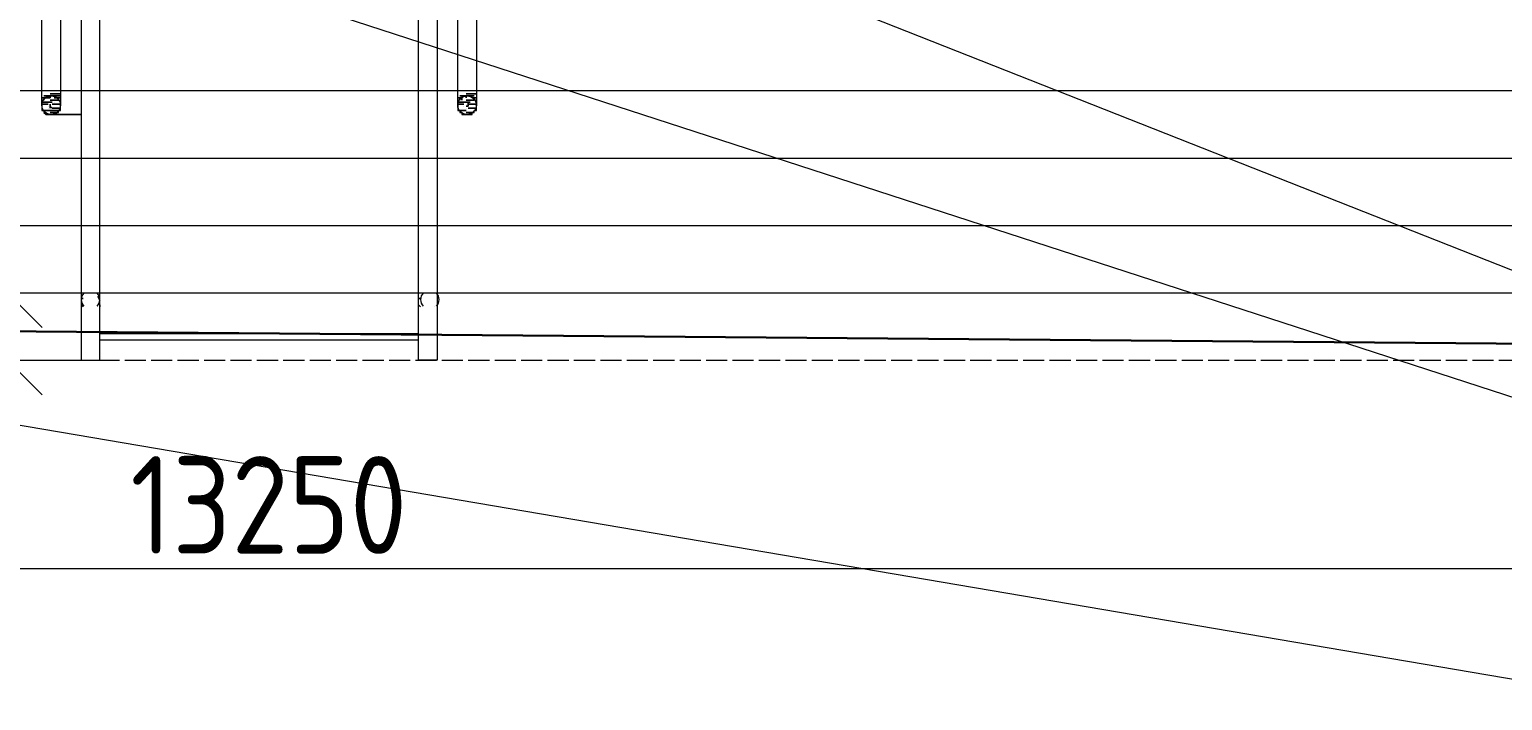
# Model space of a CAD drawing. Header units: millimetres. Extents: x 504091 to 2165846, y 135022 to 442887.
# Drawn here: x 1034893 to 1037907, y 307338 to 308712 of the extents above; entities that cross this region are included whole.
import ezdxf

# ---------------------------------------------------------------- set-up
doc = ezdxf.new("R2010")
doc.units = ezdxf.units.MM
doc.linetypes.add('PDF_IMPORT', pattern=[1, 0.8, -0.2])
doc.layers.get('Defpoints').update_dxf_attribs({"color": 255})
for name, color, linetype in [('PDF _Аннотация', 7, 'Continuous'), ('PDF _Лестницы', 7, 'Continuous'), ('PDF _Линии', 7, 'Continuous')]:
    doc.layers.add(name, color=color, linetype=linetype)
doc.layers.add('PDF _Ограждение', color=7, linetype='Continuous', true_color=0x7f7f7f)
doc.layers.add('размеры', color=7, linetype='Continuous', lineweight=9)
doc.styles.add('GOST Common_1', font='GOST_Common.ttf', dxfattribs={"width": 0.9, "height": 250})
doc.styles.add('GOST Common_6', font='GOST_Common.ttf', dxfattribs={"width": 0.9, "height": 200})
doc.dimstyles.new('ADSK_Основной_2_5_мм_Округление_до_10_мм', dxfattribs={"dimscale": 304.8, "dimtxt": 251.428749, "dimasz": 0.463911, "dimexe": 0.492126, "dimexo": 0.492126, "dimgap": 0.098425, "dimtad": 1, "dimdec": 0, "dimrnd": 10, "dimdsep": 46, "dimtxsty": 'GOST Common_1', "dimblk1": 'OBLIQUE', "dimblk2": 'OBLIQUE', "dimsah": 1, "dimcen": 0.09, "dimdle": 0.492126, "dimazin": 2, "dimtfac": 1, "dimtdec": 4, "dimtix": 1, "dimtmove": 0, "dimatfit": 3, "dimfxl": 0, "dimtvp": 1, "dimtolj": 1, "dimtzin": 0, "dimlwd": 20, "dimlwe": 20, "dimarcsym": 0})

# ---------------------------------------------------------------- blocks, each defined once
blk = doc.blocks.new('_Oblique')
at = {"color": 0, "linetype": 'ByBlock', "lineweight": -2}
blk.add_line((-0.5, -0.5), (0.5, 0.5), dxfattribs=at)
blk = doc.blocks.new('*D959')
at = {"layer": 'Defpoints', "color": 0, "lineweight": 20, "transparency": 16777216}
for p in [(1042002.3, 308089.2), (1028763.5, 308034.7), (1042002.3, 307608.4)]:
    blk.add_point(p, dxfattribs=at)
at = {"layer": 'размеры', "color": 0, "transparency": 16777216}
for p, q in [((1042002.3, 307939.2), (1042002.3, 307458.4)), ((1028763.5, 307884.7), (1028763.5, 307458.4)), ((1028613.5, 307608.4), (1042152.3, 307608.4))]:
    blk.add_line(p, q, dxfattribs=at)
at = {"layer": 'размеры', "color": 0, "transparency": 16777216, "xscale": 141.4, "yscale": 141.4, "zscale": 141.4, "rotation": 180}
blk.add_blockref('_Oblique', (1028763.5, 307608.4), dxfattribs=at)
at = {"layer": 'размеры', "color": 0, "transparency": 16777216, "xscale": 141.4, "yscale": 141.4, "zscale": 141.4}
blk.add_blockref('_Oblique', (1042002.3, 307608.4), dxfattribs=at)
at = {"layer": 'размеры', "color": 0, "lineweight": 20, "transparency": 16777216, "insert": (1035382.9, 307738.4), "char_height": 200, "attachment_point": 5, "style": 'GOST Common_6'}
blk.add_mtext('\\A1;13250', dxfattribs=at)
blk = doc.blocks.new('*D956')
at = {"layer": 'Defpoints', "color": 0, "lineweight": 20, "transparency": 16777216}
for p in [(1034848.3, 308172.7), (1034593.8, 308034.7), (1034848.3, 308034.7)]:
    blk.add_point(p, dxfattribs=at)
at = {"layer": 'размеры', "color": 0, "transparency": 16777216}
for p, q in [((1034848.3, 308172.7), (1034848.3, 308314.1)), ((1034848.3, 308172.7), (1034848.3, 308034.7)), ((1034998.3, 308172.7), (1034998.3, 308172.7)), ((1034743.8, 308034.7), (1034998.3, 308034.7)), ((1034848.3, 308034.7), (1034848.3, 307893.3))]:
    blk.add_line(p, q, dxfattribs=at)
at = {"layer": 'размеры', "color": 0, "transparency": 16777216, "xscale": 141.4, "yscale": 141.4, "zscale": 141.4}
for p, rotation in [((1034848.3, 308172.7), 270), ((1034848.3, 308034.7), 90)]:
    blk.add_blockref('_Oblique', p, dxfattribs=dict(at, rotation=rotation))
at = {"layer": 'размеры', "color": 0, "lineweight": 20, "transparency": 16777216, "insert": (1034718.3, 308103.7), "char_height": 200, "attachment_point": 5, "rotation": 90, "style": 'GOST Common_6'}
blk.add_mtext('\\A1;138', dxfattribs=at)

msp = doc.modelspace()

# ---------------------------------------------------------------- hatches: boundary and pattern name
at = {"layer": 'PDF _Ограждение', "transparency": 33554559}
h = msp.add_hatch(color=256, dxfattribs=at)
h.paths.add_polyline_path([(1035773.6199, 308546.3093), (1035769.3873, 308550.5419), (1035773.6199, 308546.3093)], flags=0)
h.paths.add_polyline_path([(1035773.6199, 308546.3093), (1035769.3873, 308546.3093), (1035773.6199, 308546.3093)], flags=0)
h.paths.add_polyline_path([(1035773.6199, 308546.3093), (1035773.6199, 308546.3093), (1035773.6199, 308546.3093)], flags=0)
h.paths.add_polyline_path([(1035773.6199, 308546.3093), (1035773.6199, 308546.3093), (1035773.6199, 308546.3093)], flags=0)

# ---------------------------------------------------------------- linework, layer by layer
at = {"layer": 'PDF _Аннотация', "lineweight": 9}
for points in [[(1035782.0852, 309066.9198), (1041652.7097, 306747.4517), (1042439.9745, 306747.4517), (1041652.7097, 306747.4517), (1041663.4176, 308534.0829)], [(1029109.6709, 308884.2064), (1041652.7097, 306747.4517), (1042439.9745, 306747.4517), (1041652.7097, 306747.4517), (1035079.4725, 308884.9177)]]:
    msp.add_lwpolyline(points, dxfattribs=at)
at = {"layer": 'PDF _Лестницы', "linetype": 'PDF_IMPORT', "lineweight": 9, "ltscale": 54.057807}
msp.add_line((1028763.4523, 308034.7168), (1042036.1511, 308034.7168), dxfattribs=at)
at = {"layer": 'PDF _Лестницы', "color": 250, "lineweight": 0, "true_color": 0x3a3a3a}
for points in [[(1034918.6335, 308563.2397), (1034918.6335, 308563.2397), (1034918.6335, 308563.2397)], [(1035769.3873, 308563.2397), (1035769.3873, 308563.2397), (1035769.3873, 308563.2397)]]:
    msp.add_lwpolyline(points, close=True, dxfattribs=at)
for points in [[(1034918.6335, 308563.2397), (1034918.6335, 308563.2397), (1034918.6335, 308563.2397)], [(1034918.6335, 308563.2397), (1034918.6335, 308563.2397), (1034918.6335, 308563.2397)], [(1034999.053, 308537.844), (1034944.0292, 308537.844), (1034999.053, 308537.844)], [(1034999.053, 308537.844), (1034948.2618, 308537.844), (1034999.053, 308537.844)], [(1034956.727, 308563.2397), (1034956.727, 308563.2397), (1034956.727, 308563.2397)], [(1034956.727, 308563.2397), (1034956.727, 308563.2397), (1034956.727, 308563.2397)], [(1035769.3873, 308563.2397), (1035769.3873, 308563.2397), (1035769.3873, 308563.2397)], [(1035769.3873, 308563.2397), (1035769.3873, 308563.2397), (1035769.3873, 308563.2397)], [(1035769.3873, 308563.2397), (1035769.3873, 308563.2397), (1035769.3873, 308563.2397)], [(1035769.3873, 308563.2397), (1035769.3873, 308563.2397), (1035769.3873, 308563.2397)], [(1035807.4808, 308563.2397), (1035807.4808, 308563.2397), (1035807.4808, 308563.2397)], [(1035807.4808, 308563.2397), (1035807.4808, 308563.2397), (1035807.4808, 308563.2397)], [(1035807.4808, 308563.2397), (1035807.4808, 308563.2397), (1035807.4808, 308563.2397)], [(1035807.4808, 308563.2397), (1035807.4808, 308563.2397), (1035807.4808, 308563.2397)]]:
    msp.add_lwpolyline(points, dxfattribs=at)
at = {"layer": 'PDF _Лестницы', "lineweight": 9}
msp.add_lwpolyline([(1035037.1465, 308089.1878), (1035688.9678, 308089.1878)], dxfattribs=at)
at = {"layer": 'PDF _Линии', "lineweight": 9}
for p, q in [((1029041.5476, 308448.7168), (1041719.9642, 308448.7168)), ((1029041.5476, 308310.7168), (1041719.9642, 308310.7168)), ((1029041.5476, 308172.7168), (1041719.9642, 308172.7168))]:
    msp.add_line(p, q, dxfattribs=at)
at = {"layer": 'PDF _Линии', "lineweight": 30}
msp.add_line((1042002.2902, 308034.7168), (1029040.6486, 308142.4136), dxfattribs=at)
at = {"layer": 'PDF _Линии', "lineweight": 9}
for points in [[(1029041.5476, 308586.7168), (1041719.9642, 308586.7168)], [(1035037.1465, 308076.49), (1035688.9678, 308076.49)]]:
    msp.add_lwpolyline(points, dxfattribs=at)
at = {"layer": 'PDF _Ограждение', "color": 7, "lineweight": 9}
for points in [[(1035037.1465, 308034.7168), (1035037.1465, 309236.224), (1034999.053, 309236.224), (1034999.053, 308034.7168)], [(1035688.9678, 308034.7168), (1035688.9678, 309236.224), (1035727.0613, 309236.224), (1035727.0613, 308034.7168)], [(1034935.5639, 308537.844), (1034939.7965, 308537.844), (1034944.0292, 308537.844), (1034948.2618, 308537.844), (1034948.2618, 308542.0766), (1034952.4944, 308542.0766), (1034952.4944, 308546.3093), (1034956.727, 308546.3093), (1034956.727, 308550.5419), (1034956.727, 308554.7745), (1034956.727, 308559.0071), (1034956.727, 308563.2397), (1034952.4944, 308567.4723), (1034952.4944, 308571.7049), (1034948.2618, 308571.7049), (1034944.0292, 308575.9375), (1034939.7965, 308575.9375), (1034935.5639, 308575.9375), (1034931.3313, 308575.9375), (1034927.0987, 308575.9375), (1034927.0987, 308571.7049), (1034922.8661, 308571.7049), (1034922.8661, 308567.4723), (1034918.6335, 308567.4723), (1034918.6335, 308563.2397), (1034918.6335, 308559.0071), (1034918.6335, 308554.7745), (1034918.6335, 308550.5419), (1034918.6335, 308546.3093), (1034922.8661, 308546.3093), (1034922.8661, 308542.0766), (1034927.0987, 308537.844), (1034931.3313, 308537.844)], [(1034935.5639, 308537.844), (1034939.7965, 308537.844), (1034944.0292, 308537.844), (1034948.2618, 308537.844), (1034948.2618, 308542.0766), (1034952.4944, 308542.0766), (1034952.4944, 308546.3093), (1034956.727, 308546.3093), (1034956.727, 308550.5419), (1034956.727, 308554.7745), (1034956.727, 308559.0071), (1034956.727, 308563.2397), (1034952.4944, 308567.4723), (1034952.4944, 308571.7049), (1034948.2618, 308571.7049), (1034944.0292, 308575.9375), (1034939.7965, 308575.9375), (1034935.5639, 308575.9375), (1034931.3313, 308575.9375), (1034927.0987, 308575.9375), (1034927.0987, 308571.7049), (1034922.8661, 308571.7049), (1034922.8661, 308567.4723), (1034918.6335, 308567.4723), (1034918.6335, 308563.2397), (1034918.6335, 308559.0071), (1034918.6335, 308554.7745), (1034918.6335, 308550.5419), (1034918.6335, 308546.3093), (1034922.8661, 308546.3093), (1034922.8661, 308542.0766), (1034927.0987, 308537.844), (1034931.3313, 308537.844)], [(1035786.3178, 308537.844), (1035790.5504, 308537.844), (1035794.783, 308537.844), (1035799.0156, 308537.844), (1035799.0156, 308542.0766), (1035803.2482, 308542.0766), (1035803.2482, 308546.3093), (1035807.4808, 308546.3093), (1035807.4808, 308550.5419), (1035807.4808, 308554.7745), (1035807.4808, 308559.0071), (1035807.4808, 308563.2397), (1035807.4808, 308567.4723), (1035803.2482, 308567.4723), (1035803.2482, 308571.7049), (1035799.0156, 308571.7049), (1035799.0156, 308575.9375), (1035794.783, 308575.9375), (1035790.5504, 308575.9375), (1035786.3178, 308575.9375), (1035782.0852, 308575.9375), (1035777.8525, 308575.9375), (1035777.8525, 308571.7049), (1035773.6199, 308571.7049), (1035773.6199, 308567.4723), (1035769.3873, 308567.4723), (1035769.3873, 308563.2397), (1035769.3873, 308559.0071), (1035769.3873, 308554.7745), (1035769.3873, 308550.5419), (1035769.3873, 308546.3093), (1035773.6199, 308546.3093), (1035773.6199, 308542.0766), (1035777.8525, 308542.0766), (1035777.8525, 308537.844), (1035782.0852, 308537.844)], [(1035786.3178, 308537.844), (1035790.5504, 308537.844), (1035794.783, 308537.844), (1035799.0156, 308537.844), (1035799.0156, 308542.0766), (1035803.2482, 308542.0766), (1035803.2482, 308546.3093), (1035807.4808, 308546.3093), (1035807.4808, 308550.5419), (1035807.4808, 308554.7745), (1035807.4808, 308559.0071), (1035807.4808, 308563.2397), (1035807.4808, 308567.4723), (1035803.2482, 308567.4723), (1035803.2482, 308571.7049), (1035799.0156, 308571.7049), (1035799.0156, 308575.9375), (1035794.783, 308575.9375), (1035790.5504, 308575.9375), (1035786.3178, 308575.9375), (1035782.0852, 308575.9375), (1035777.8525, 308575.9375), (1035777.8525, 308571.7049), (1035773.6199, 308571.7049), (1035773.6199, 308567.4723), (1035769.3873, 308567.4723), (1035769.3873, 308563.2397), (1035769.3873, 308559.0071), (1035769.3873, 308554.7745), (1035769.3873, 308550.5419), (1035769.3873, 308546.3093), (1035773.6199, 308546.3093), (1035773.6199, 308542.0766), (1035777.8525, 308542.0766), (1035777.8525, 308537.844), (1035782.0852, 308537.844)]]:
    msp.add_lwpolyline(points, close=True, dxfattribs=at)
for points in [[(1034918.7038, 308558.5069, 0.039201002), (1034918.6831, 308555.5019, -0.039201002), (1034918.6335, 308559.0071), (1034918.6335, 308563.2397), (1034918.6335, 308965.3373)], [(1034956.727, 308965.3373), (1034956.727, 308563.2397), (1034956.727, 308559.0071, -0.03920101), (1034956.6567, 308555.2746, 0.03920101), (1034956.6774, 308558.2796)], [(1035769.4576, 308558.5069, 0.03920101), (1035769.4369, 308555.5019, -0.03920101), (1035769.3873, 308559.0071), (1035769.3873, 308563.2397), (1035769.3873, 308965.3373)], [(1035807.4808, 308965.3373), (1035807.4808, 308563.2397), (1035807.4808, 308559.0071, -0.039201007), (1035807.4105, 308555.2746, 0.039201007), (1035807.4312, 308558.2796)], [(1035031.5664, 308145.5592, 0.199090443), (1035037.1465, 308159.0258, 0.199090443), (1035031.5664, 308172.4924)], [(1035698.7805, 308172.4924, 0.199090443), (1035693.2004, 308159.0258, 0.199090443), (1035698.7805, 308145.5592)]]:
    msp.add_lwpolyline(points, format="xyb", dxfattribs=at)
at = {"layer": 'PDF _Ограждение', "lineweight": 0}
for points in [[(1034927.0987, 308571.7049), (1034918.6335, 308571.7049), (1034927.0987, 308571.7049)], [(1034918.6335, 308567.4723), (1034918.6335, 308567.4723), (1034918.6335, 308567.4723)], [(1034918.6335, 308567.4723), (1034918.6335, 308567.4723), (1034918.6335, 308567.4723)], [(1034952.4944, 308575.9375), (1034922.8661, 308575.9375), (1034952.4944, 308575.9375)], [(1034922.8661, 308571.7049), (1034922.8661, 308571.7049), (1034922.8661, 308571.7049)], [(1034922.8661, 308571.7049), (1034922.8661, 308571.7049), (1034922.8661, 308571.7049)], [(1034922.8661, 308571.7049), (1034922.8661, 308571.7049), (1034922.8661, 308571.7049)], [(1034922.8661, 308571.7049), (1034922.8661, 308571.7049), (1034922.8661, 308571.7049)], [(1034922.8661, 308571.7049), (1034922.8661, 308571.7049), (1034922.8661, 308571.7049)], [(1034922.8661, 308571.7049), (1034922.8661, 308571.7049), (1034922.8661, 308571.7049)], [(1034922.8661, 308571.7049), (1034922.8661, 308571.7049), (1034922.8661, 308571.7049)], [(1034922.8661, 308571.7049), (1034922.8661, 308571.7049), (1034922.8661, 308571.7049)], [(1034922.8661, 308567.4723), (1034922.8661, 308567.4723), (1034922.8661, 308567.4723)], [(1034922.8661, 308567.4723), (1034922.8661, 308567.4723), (1034922.8661, 308567.4723)], [(1034922.8661, 308567.4723), (1034922.8661, 308567.4723), (1034922.8661, 308567.4723)], [(1034922.8661, 308567.4723), (1034922.8661, 308567.4723), (1034922.8661, 308567.4723)], [(1034922.8661, 308567.4723), (1034922.8661, 308567.4723), (1034922.8661, 308567.4723)], [(1034935.5639, 308571.7049), (1034927.0987, 308571.7049), (1034935.5639, 308571.7049)], [(1034927.0987, 308571.7049), (1034927.0987, 308571.7049), (1034927.0987, 308571.7049)], [(1034927.0987, 308571.7049), (1034927.0987, 308571.7049), (1034927.0987, 308571.7049)], [(1034956.727, 308580.1701), (1034935.5639, 308580.1701), (1034956.727, 308580.1701)], [(1034935.5639, 308575.9375), (1034935.5639, 308575.9375), (1034935.5639, 308575.9375)], [(1034935.5639, 308575.9375), (1034935.5639, 308575.9375), (1034935.5639, 308575.9375)], [(1034935.5639, 308575.9375), (1034935.5639, 308575.9375), (1034935.5639, 308575.9375)], [(1034935.5639, 308571.7049), (1034935.5639, 308575.9375), (1034935.5639, 308571.7049)], [(1034944.0292, 308575.9375), (1034935.5639, 308575.9375), (1034944.0292, 308575.9375)], [(1034952.4944, 308575.9375), (1034935.5639, 308575.9375), (1034952.4944, 308575.9375)], [(1034935.5639, 308571.7049), (1034935.5639, 308571.7049), (1034935.5639, 308571.7049)], [(1034935.5639, 308571.7049), (1034935.5639, 308571.7049), (1034935.5639, 308571.7049)], [(1034935.5639, 308571.7049), (1034935.5639, 308571.7049), (1034935.5639, 308571.7049)], [(1034935.5639, 308571.7049), (1034935.5639, 308571.7049), (1034935.5639, 308571.7049)], [(1034935.5639, 308571.7049), (1034935.5639, 308571.7049), (1034935.5639, 308571.7049)], [(1034935.5639, 308571.7049), (1034935.5639, 308571.7049), (1034935.5639, 308571.7049)], [(1034935.5639, 308571.7049), (1034935.5639, 308571.7049), (1034935.5639, 308571.7049)], [(1034935.5639, 308571.7049), (1034935.5639, 308571.7049), (1034935.5639, 308571.7049)], [(1034935.5639, 308571.7049), (1034935.5639, 308571.7049), (1034935.5639, 308571.7049)], [(1034952.4944, 308567.4723), (1034935.5639, 308567.4723), (1034952.4944, 308567.4723)], [(1034952.4944, 308575.9375), (1034939.7965, 308575.9375), (1034952.4944, 308575.9375)], [(1034948.2618, 308571.7049), (1034944.0292, 308571.7049), (1034948.2618, 308571.7049)], [(1034956.727, 308575.9375), (1034948.2618, 308575.9375), (1034956.727, 308575.9375)], [(1034948.2618, 308571.7049), (1034948.2618, 308571.7049), (1034948.2618, 308571.7049)], [(1034948.2618, 308571.7049), (1034948.2618, 308571.7049), (1034948.2618, 308571.7049)], [(1034956.727, 308571.7049), (1034948.2618, 308571.7049), (1034956.727, 308571.7049)], [(1034956.727, 308571.7049), (1034952.4944, 308571.7049), (1034956.727, 308571.7049)], [(1034952.4944, 308571.7049), (1034952.4944, 308571.7049), (1034952.4944, 308571.7049)], [(1034952.4944, 308571.7049), (1034952.4944, 308571.7049), (1034952.4944, 308571.7049)], [(1034952.4944, 308567.4723), (1034952.4944, 308567.4723), (1034952.4944, 308567.4723)], [(1034952.4944, 308567.4723), (1034952.4944, 308567.4723), (1034952.4944, 308567.4723)], [(1034952.4944, 308567.4723), (1034952.4944, 308567.4723), (1034952.4944, 308567.4723)], [(1034952.4944, 308567.4723), (1034952.4944, 308567.4723), (1034952.4944, 308567.4723)], [(1034956.727, 308563.2397), (1034952.4944, 308567.4723), (1034956.727, 308563.2397)], [(1034952.4944, 308567.4723), (1034952.4944, 308567.4723), (1034952.4944, 308567.4723)], [(1034952.4944, 308567.4723), (1034952.4944, 308567.4723), (1034952.4944, 308567.4723)], [(1034952.4944, 308567.4723), (1034952.4944, 308567.4723), (1034952.4944, 308567.4723)], [(1035777.8525, 308571.7049), (1035769.3873, 308571.7049), (1035777.8525, 308571.7049)], [(1035769.3873, 308567.4723), (1035769.3873, 308567.4723), (1035769.3873, 308567.4723)], [(1035769.3873, 308567.4723), (1035769.3873, 308567.4723), (1035769.3873, 308567.4723)], [(1035769.3873, 308567.4723), (1035769.3873, 308567.4723), (1035769.3873, 308567.4723)], [(1035769.3873, 308567.4723), (1035769.3873, 308567.4723), (1035769.3873, 308567.4723)], [(1035803.2482, 308575.9375), (1035773.6199, 308575.9375), (1035803.2482, 308575.9375)], [(1035803.2482, 308575.9375), (1035773.6199, 308575.9375), (1035803.2482, 308575.9375)], [(1035773.6199, 308567.4723), (1035773.6199, 308567.4723), (1035773.6199, 308567.4723)], [(1035773.6199, 308567.4723), (1035773.6199, 308567.4723), (1035773.6199, 308567.4723)], [(1035773.6199, 308567.4723), (1035773.6199, 308567.4723), (1035773.6199, 308567.4723)], [(1035773.6199, 308567.4723), (1035773.6199, 308567.4723), (1035773.6199, 308567.4723)], [(1035777.8525, 308571.7049), (1035777.8525, 308571.7049), (1035777.8525, 308571.7049)], [(1035777.8525, 308571.7049), (1035777.8525, 308571.7049), (1035777.8525, 308571.7049)], [(1035777.8525, 308571.7049), (1035777.8525, 308571.7049), (1035777.8525, 308571.7049)], [(1035777.8525, 308571.7049), (1035777.8525, 308571.7049), (1035777.8525, 308571.7049)], [(1035777.8525, 308571.7049), (1035777.8525, 308571.7049), (1035777.8525, 308571.7049)], [(1035777.8525, 308571.7049), (1035777.8525, 308571.7049), (1035777.8525, 308571.7049)], [(1035777.8525, 308571.7049), (1035777.8525, 308571.7049), (1035777.8525, 308571.7049)], [(1035777.8525, 308571.7049), (1035777.8525, 308571.7049), (1035777.8525, 308571.7049)], [(1035777.8525, 308571.7049), (1035777.8525, 308571.7049), (1035777.8525, 308571.7049)], [(1035777.8525, 308571.7049), (1035777.8525, 308571.7049), (1035777.8525, 308571.7049)], [(1035777.8525, 308567.4723), (1035777.8525, 308571.7049), (1035777.8525, 308567.4723)], [(1035807.4808, 308580.1701), (1035786.3178, 308580.1701), (1035807.4808, 308580.1701)], [(1035786.3178, 308575.9375), (1035786.3178, 308575.9375), (1035786.3178, 308575.9375)], [(1035786.3178, 308575.9375), (1035786.3178, 308575.9375), (1035786.3178, 308575.9375)], [(1035786.3178, 308575.9375), (1035786.3178, 308575.9375), (1035786.3178, 308575.9375)], [(1035786.3178, 308571.7049), (1035786.3178, 308575.9375), (1035786.3178, 308571.7049)], [(1035794.783, 308575.9375), (1035786.3178, 308575.9375), (1035794.783, 308575.9375)], [(1035803.2482, 308575.9375), (1035786.3178, 308575.9375), (1035803.2482, 308575.9375)], [(1035786.3178, 308571.7049), (1035786.3178, 308571.7049), (1035786.3178, 308571.7049)], [(1035786.3178, 308571.7049), (1035786.3178, 308571.7049), (1035786.3178, 308571.7049)], [(1035786.3178, 308571.7049), (1035786.3178, 308571.7049), (1035786.3178, 308571.7049)], [(1035786.3178, 308571.7049), (1035786.3178, 308571.7049), (1035786.3178, 308571.7049)], [(1035786.3178, 308571.7049), (1035786.3178, 308571.7049), (1035786.3178, 308571.7049)], [(1035786.3178, 308571.7049), (1035786.3178, 308571.7049), (1035786.3178, 308571.7049)], [(1035786.3178, 308571.7049), (1035786.3178, 308571.7049), (1035786.3178, 308571.7049)], [(1035803.2482, 308567.4723), (1035786.3178, 308567.4723), (1035803.2482, 308567.4723)], [(1035807.4808, 308580.1701), (1035790.5504, 308580.1701), (1035807.4808, 308580.1701)], [(1035794.783, 308575.9375), (1035790.5504, 308575.9375), (1035794.783, 308575.9375)], [(1035803.2482, 308575.9375), (1035790.5504, 308575.9375), (1035803.2482, 308575.9375)], [(1035807.4808, 308580.1701), (1035794.783, 308580.1701), (1035807.4808, 308580.1701)], [(1035799.0156, 308571.7049), (1035799.0156, 308571.7049), (1035799.0156, 308571.7049)], [(1035799.0156, 308571.7049), (1035799.0156, 308571.7049), (1035799.0156, 308571.7049)], [(1035807.4808, 308571.7049), (1035803.2482, 308571.7049), (1035807.4808, 308571.7049)], [(1035807.4808, 308571.7049), (1035803.2482, 308571.7049), (1035807.4808, 308571.7049)], [(1035803.2482, 308571.7049), (1035803.2482, 308571.7049), (1035803.2482, 308571.7049)], [(1035803.2482, 308571.7049), (1035803.2482, 308571.7049), (1035803.2482, 308571.7049)], [(1035803.2482, 308571.7049), (1035803.2482, 308571.7049), (1035803.2482, 308571.7049)], [(1035803.2482, 308571.7049), (1035803.2482, 308571.7049), (1035803.2482, 308571.7049)], [(1035803.2482, 308571.7049), (1035803.2482, 308571.7049), (1035803.2482, 308571.7049)], [(1035803.2482, 308571.7049), (1035803.2482, 308571.7049), (1035803.2482, 308571.7049)], [(1035803.2482, 308567.4723), (1035803.2482, 308567.4723), (1035803.2482, 308567.4723)], [(1035803.2482, 308567.4723), (1035803.2482, 308567.4723), (1035803.2482, 308567.4723)], [(1035803.2482, 308567.4723), (1035803.2482, 308567.4723), (1035803.2482, 308567.4723)], [(1035803.2482, 308567.4723), (1035803.2482, 308567.4723), (1035803.2482, 308567.4723)], [(1035803.2482, 308567.4723), (1035803.2482, 308567.4723), (1035803.2482, 308567.4723)], [(1035803.2482, 308567.4723), (1035803.2482, 308567.4723), (1035803.2482, 308567.4723)], [(1035803.2482, 308567.4723), (1035803.2482, 308567.4723), (1035803.2482, 308567.4723)], [(1035807.4808, 308567.4723), (1035807.4808, 308567.4723), (1035807.4808, 308567.4723)], [(1034935.5639, 308563.2397), (1034918.6335, 308563.2397), (1034935.5639, 308563.2397)], [(1034935.5639, 308563.2397), (1034918.6335, 308563.2397), (1034935.5639, 308563.2397)], [(1034918.6335, 308563.2397), (1034918.6335, 308563.2397), (1034918.6335, 308563.2397)], [(1034918.6335, 308563.2397), (1034918.6335, 308563.2397), (1034918.6335, 308563.2397)], [(1034931.3313, 308559.0071), (1034918.6335, 308559.0071), (1034931.3313, 308559.0071)], [(1034931.3313, 308559.0071), (1034918.6335, 308559.0071), (1034931.3313, 308559.0071)], [(1034935.5639, 308546.3093), (1034918.6335, 308546.3093), (1034935.5639, 308546.3093)], [(1034918.6335, 308546.3093), (1034918.6335, 308546.3093), (1034918.6335, 308546.3093)], [(1034918.6335, 308546.3093), (1034918.6335, 308546.3093), (1034918.6335, 308546.3093)], [(1034922.8661, 308542.0766), (1034922.8661, 308542.0766), (1034922.8661, 308542.0766)], [(1034922.8661, 308542.0766), (1034922.8661, 308542.0766), (1034922.8661, 308542.0766)], [(1034927.0987, 308537.844), (1034927.0987, 308537.844), (1034927.0987, 308537.844)], [(1034927.0987, 308537.844), (1034927.0987, 308537.844), (1034927.0987, 308537.844)], [(1034935.5639, 308537.844), (1034927.0987, 308537.844), (1034935.5639, 308537.844)], [(1034931.3313, 308559.0071), (1034931.3313, 308559.0071), (1034931.3313, 308559.0071)], [(1034931.3313, 308559.0071), (1034931.3313, 308559.0071), (1034931.3313, 308559.0071)], [(1034931.3313, 308559.0071), (1034931.3313, 308559.0071), (1034931.3313, 308559.0071)], [(1034931.3313, 308559.0071), (1034931.3313, 308559.0071), (1034931.3313, 308559.0071)], [(1034931.3313, 308554.7745), (1034931.3313, 308554.7745), (1034931.3313, 308554.7745)], [(1034931.3313, 308554.7745), (1034931.3313, 308554.7745), (1034931.3313, 308554.7745)], [(1034931.3313, 308546.3093), (1034931.3313, 308546.3093), (1034931.3313, 308546.3093)], [(1034931.3313, 308546.3093), (1034931.3313, 308546.3093), (1034931.3313, 308546.3093)], [(1034931.3313, 308546.3093), (1034931.3313, 308546.3093), (1034931.3313, 308546.3093)], [(1034939.7965, 308563.2397), (1034935.5639, 308563.2397), (1034939.7965, 308563.2397)], [(1034935.5639, 308563.2397), (1034935.5639, 308563.2397), (1034935.5639, 308563.2397)], [(1034935.5639, 308563.2397), (1034935.5639, 308563.2397), (1034935.5639, 308563.2397)], [(1034935.5639, 308563.2397), (1034935.5639, 308563.2397), (1034935.5639, 308563.2397)], [(1034935.5639, 308559.0071), (1034935.5639, 308559.0071), (1034935.5639, 308559.0071)], [(1034935.5639, 308559.0071), (1034935.5639, 308559.0071), (1034935.5639, 308559.0071)], [(1034935.5639, 308554.7745), (1034935.5639, 308559.0071), (1034935.5639, 308554.7745)], [(1034935.5639, 308554.7745), (1034935.5639, 308554.7745), (1034935.5639, 308554.7745)], [(1034935.5639, 308554.7745), (1034935.5639, 308554.7745), (1034935.5639, 308554.7745)], [(1034935.5639, 308554.7745), (1034935.5639, 308554.7745), (1034935.5639, 308554.7745)], [(1034935.5639, 308554.7745), (1034935.5639, 308554.7745), (1034935.5639, 308554.7745)], [(1034935.5639, 308554.7745), (1034935.5639, 308554.7745), (1034935.5639, 308554.7745)], [(1034935.5639, 308554.7745), (1034935.5639, 308554.7745), (1034935.5639, 308554.7745)], [(1034935.5639, 308554.7745), (1034935.5639, 308554.7745), (1034935.5639, 308554.7745)], [(1034935.5639, 308554.7745), (1034935.5639, 308554.7745), (1034935.5639, 308554.7745)], [(1034935.5639, 308554.7745), (1034935.5639, 308554.7745), (1034935.5639, 308554.7745)], [(1034935.5639, 308554.7745), (1034935.5639, 308554.7745), (1034935.5639, 308554.7745)], [(1034939.7965, 308550.5419), (1034935.5639, 308554.7745), (1034939.7965, 308550.5419)], [(1034935.5639, 308550.5419), (1034935.5639, 308554.7745), (1034935.5639, 308550.5419)], [(1034935.5639, 308550.5419), (1034935.5639, 308550.5419), (1034935.5639, 308550.5419)], [(1034952.4944, 308546.3093), (1034935.5639, 308546.3093), (1034952.4944, 308546.3093)], [(1034948.2618, 308542.0766), (1034935.5639, 308542.0766), (1034948.2618, 308542.0766)], [(1034935.5639, 308542.0766), (1034935.5639, 308542.0766), (1034935.5639, 308542.0766)], [(1034935.5639, 308542.0766), (1034935.5639, 308542.0766), (1034935.5639, 308542.0766)], [(1034956.727, 308559.0071), (1034939.7965, 308559.0071), (1034956.727, 308559.0071)], [(1034956.727, 308559.0071), (1034939.7965, 308559.0071), (1034956.727, 308559.0071)], [(1034939.7965, 308550.5419), (1034939.7965, 308550.5419), (1034939.7965, 308550.5419)], [(1034939.7965, 308550.5419), (1034939.7965, 308550.5419), (1034939.7965, 308550.5419)], [(1034939.7965, 308550.5419), (1034939.7965, 308550.5419), (1034939.7965, 308550.5419)], [(1034956.727, 308550.5419), (1034939.7965, 308550.5419), (1034956.727, 308550.5419)], [(1034939.7965, 308550.5419), (1034939.7965, 308550.5419), (1034939.7965, 308550.5419)], [(1034939.7965, 308550.5419), (1034939.7965, 308550.5419), (1034939.7965, 308550.5419)], [(1034939.7965, 308550.5419), (1034939.7965, 308550.5419), (1034939.7965, 308550.5419)], [(1034939.7965, 308550.5419), (1034939.7965, 308550.5419), (1034939.7965, 308550.5419)], [(1034939.7965, 308550.5419), (1034939.7965, 308550.5419), (1034939.7965, 308550.5419)], [(1034939.7965, 308550.5419), (1034939.7965, 308550.5419), (1034939.7965, 308550.5419)], [(1034939.7965, 308550.5419), (1034939.7965, 308550.5419), (1034939.7965, 308550.5419)], [(1034939.7965, 308550.5419), (1034939.7965, 308550.5419), (1034939.7965, 308550.5419)], [(1034939.7965, 308537.844), (1034939.7965, 308537.844), (1034939.7965, 308537.844)], [(1034939.7965, 308537.844), (1034939.7965, 308537.844), (1034939.7965, 308537.844)], [(1034939.7965, 308537.844), (1034939.7965, 308537.844), (1034939.7965, 308537.844)], [(1034939.7965, 308537.844), (1034939.7965, 308537.844), (1034939.7965, 308537.844)], [(1034956.727, 308559.0071), (1034944.0292, 308559.0071), (1034956.727, 308559.0071)], [(1034956.727, 308550.5419), (1034944.0292, 308550.5419), (1034956.727, 308550.5419)], [(1034944.0292, 308550.5419), (1034944.0292, 308550.5419), (1034944.0292, 308550.5419)], [(1034944.0292, 308550.5419), (1034944.0292, 308550.5419), (1034944.0292, 308550.5419)], [(1034944.0292, 308550.5419), (1034944.0292, 308550.5419), (1034944.0292, 308550.5419)], [(1034948.2618, 308542.0766), (1034948.2618, 308542.0766), (1034948.2618, 308542.0766)], [(1034948.2618, 308542.0766), (1034948.2618, 308542.0766), (1034948.2618, 308542.0766)], [(1034948.2618, 308542.0766), (1034948.2618, 308542.0766), (1034948.2618, 308542.0766)], [(1034948.2618, 308542.0766), (1034948.2618, 308542.0766), (1034948.2618, 308542.0766)], [(1034948.2618, 308542.0766), (1034948.2618, 308542.0766), (1034948.2618, 308542.0766)], [(1034948.2618, 308542.0766), (1034948.2618, 308542.0766), (1034948.2618, 308542.0766)], [(1034948.2618, 308542.0766), (1034948.2618, 308542.0766), (1034948.2618, 308542.0766)], [(1034948.2618, 308542.0766), (1034948.2618, 308542.0766), (1034948.2618, 308542.0766)], [(1034948.2618, 308542.0766), (1034948.2618, 308542.0766), (1034948.2618, 308542.0766)], [(1034948.2618, 308542.0766), (1034948.2618, 308542.0766), (1034948.2618, 308542.0766)], [(1034948.2618, 308542.0766), (1034948.2618, 308542.0766), (1034948.2618, 308542.0766)], [(1034948.2618, 308542.0766), (1034948.2618, 308542.0766), (1034948.2618, 308542.0766)], [(1034948.2618, 308542.0766), (1034948.2618, 308542.0766), (1034948.2618, 308542.0766)], [(1034948.2618, 308542.0766), (1034948.2618, 308542.0766), (1034948.2618, 308542.0766)], [(1034956.727, 308559.0071), (1034956.727, 308559.0071), (1034956.727, 308559.0071)], [(1034956.727, 308559.0071), (1034956.727, 308559.0071), (1034956.727, 308559.0071)], [(1034956.727, 308550.5419), (1034956.727, 308550.5419), (1034956.727, 308550.5419)], [(1034956.727, 308550.5419), (1034956.727, 308550.5419), (1034956.727, 308550.5419)], [(1035786.3178, 308563.2397), (1035769.3873, 308563.2397), (1035786.3178, 308563.2397)], [(1035786.3178, 308563.2397), (1035769.3873, 308563.2397), (1035786.3178, 308563.2397)], [(1035769.3873, 308563.2397), (1035769.3873, 308563.2397), (1035769.3873, 308563.2397)], [(1035769.3873, 308563.2397), (1035769.3873, 308563.2397), (1035769.3873, 308563.2397)], [(1035782.0852, 308559.0071), (1035769.3873, 308559.0071), (1035782.0852, 308559.0071)], [(1035782.0852, 308559.0071), (1035769.3873, 308559.0071), (1035782.0852, 308559.0071)], [(1035786.3178, 308546.3093), (1035769.3873, 308546.3093), (1035786.3178, 308546.3093)], [(1035782.0852, 308559.0071), (1035782.0852, 308559.0071), (1035782.0852, 308559.0071)], [(1035782.0852, 308559.0071), (1035782.0852, 308559.0071), (1035782.0852, 308559.0071)], [(1035782.0852, 308554.7745), (1035782.0852, 308554.7745), (1035782.0852, 308554.7745)], [(1035782.0852, 308554.7745), (1035782.0852, 308554.7745), (1035782.0852, 308554.7745)], [(1035782.0852, 308546.3093), (1035782.0852, 308546.3093), (1035782.0852, 308546.3093)], [(1035782.0852, 308546.3093), (1035782.0852, 308546.3093), (1035782.0852, 308546.3093)], [(1035782.0852, 308546.3093), (1035782.0852, 308546.3093), (1035782.0852, 308546.3093)], [(1035794.783, 308563.2397), (1035786.3178, 308563.2397), (1035794.783, 308563.2397)], [(1035786.3178, 308563.2397), (1035786.3178, 308563.2397), (1035786.3178, 308563.2397)], [(1035786.3178, 308563.2397), (1035786.3178, 308563.2397), (1035786.3178, 308563.2397)], [(1035786.3178, 308563.2397), (1035786.3178, 308563.2397), (1035786.3178, 308563.2397)], [(1035786.3178, 308563.2397), (1035786.3178, 308563.2397), (1035786.3178, 308563.2397)], [(1035786.3178, 308563.2397), (1035786.3178, 308563.2397), (1035786.3178, 308563.2397)], [(1035786.3178, 308563.2397), (1035786.3178, 308563.2397), (1035786.3178, 308563.2397)], [(1035786.3178, 308563.2397), (1035786.3178, 308563.2397), (1035786.3178, 308563.2397)], [(1035786.3178, 308563.2397), (1035786.3178, 308563.2397), (1035786.3178, 308563.2397)], [(1035786.3178, 308563.2397), (1035786.3178, 308563.2397), (1035786.3178, 308563.2397)], [(1035786.3178, 308559.0071), (1035786.3178, 308559.0071), (1035786.3178, 308559.0071)], [(1035786.3178, 308559.0071), (1035786.3178, 308559.0071), (1035786.3178, 308559.0071)], [(1035786.3178, 308559.0071), (1035786.3178, 308559.0071), (1035786.3178, 308559.0071)], [(1035786.3178, 308559.0071), (1035786.3178, 308559.0071), (1035786.3178, 308559.0071)], [(1035786.3178, 308554.7745), (1035786.3178, 308554.7745), (1035786.3178, 308554.7745)], [(1035786.3178, 308554.7745), (1035786.3178, 308554.7745), (1035786.3178, 308554.7745)], [(1035786.3178, 308554.7745), (1035786.3178, 308554.7745), (1035786.3178, 308554.7745)], [(1035786.3178, 308554.7745), (1035786.3178, 308554.7745), (1035786.3178, 308554.7745)], [(1035790.5504, 308554.7745), (1035786.3178, 308554.7745), (1035790.5504, 308554.7745)], [(1035786.3178, 308554.7745), (1035786.3178, 308554.7745), (1035786.3178, 308554.7745)], [(1035786.3178, 308554.7745), (1035786.3178, 308554.7745), (1035786.3178, 308554.7745)], [(1035786.3178, 308550.5419), (1035786.3178, 308550.5419), (1035786.3178, 308550.5419)], [(1035799.0156, 308542.0766), (1035786.3178, 308542.0766), (1035799.0156, 308542.0766)], [(1035786.3178, 308537.844), (1035786.3178, 308537.844), (1035786.3178, 308537.844)], [(1035790.5504, 308554.7745), (1035790.5504, 308563.2397), (1035790.5504, 308554.7745)], [(1035807.4808, 308559.0071), (1035790.5504, 308559.0071), (1035807.4808, 308559.0071)], [(1035807.4808, 308559.0071), (1035790.5504, 308559.0071), (1035807.4808, 308559.0071)], [(1035794.783, 308559.0071), (1035790.5504, 308559.0071), (1035794.783, 308559.0071)], [(1035790.5504, 308559.0071), (1035790.5504, 308559.0071), (1035790.5504, 308559.0071)], [(1035790.5504, 308559.0071), (1035790.5504, 308559.0071), (1035790.5504, 308559.0071)], [(1035790.5504, 308554.7745), (1035790.5504, 308559.0071), (1035790.5504, 308554.7745)], [(1035794.783, 308550.5419), (1035790.5504, 308550.5419), (1035794.783, 308550.5419)], [(1035807.4808, 308550.5419), (1035790.5504, 308550.5419), (1035807.4808, 308550.5419)], [(1035790.5504, 308550.5419), (1035790.5504, 308550.5419), (1035790.5504, 308550.5419)], [(1035790.5504, 308550.5419), (1035790.5504, 308550.5419), (1035790.5504, 308550.5419)], [(1035790.5504, 308550.5419), (1035790.5504, 308550.5419), (1035790.5504, 308550.5419)], [(1035790.5504, 308550.5419), (1035790.5504, 308550.5419), (1035790.5504, 308550.5419)], [(1035790.5504, 308537.844), (1035790.5504, 308537.844), (1035790.5504, 308537.844)], [(1035790.5504, 308537.844), (1035790.5504, 308537.844), (1035790.5504, 308537.844)], [(1035807.4808, 308559.0071), (1035794.783, 308559.0071), (1035807.4808, 308559.0071)], [(1035807.4808, 308550.5419), (1035794.783, 308550.5419), (1035807.4808, 308550.5419)], [(1035794.783, 308550.5419), (1035794.783, 308550.5419), (1035794.783, 308550.5419)], [(1035794.783, 308550.5419), (1035794.783, 308550.5419), (1035794.783, 308550.5419)], [(1035794.783, 308550.5419), (1035794.783, 308550.5419), (1035794.783, 308550.5419)], [(1035794.783, 308550.5419), (1035794.783, 308550.5419), (1035794.783, 308550.5419)], [(1035794.783, 308550.5419), (1035794.783, 308550.5419), (1035794.783, 308550.5419)], [(1035799.0156, 308542.0766), (1035799.0156, 308542.0766), (1035799.0156, 308542.0766)], [(1035799.0156, 308542.0766), (1035799.0156, 308542.0766), (1035799.0156, 308542.0766)], [(1035799.0156, 308542.0766), (1035799.0156, 308542.0766), (1035799.0156, 308542.0766)], [(1035799.0156, 308542.0766), (1035799.0156, 308542.0766), (1035799.0156, 308542.0766)], [(1035799.0156, 308542.0766), (1035799.0156, 308542.0766), (1035799.0156, 308542.0766)], [(1035799.0156, 308542.0766), (1035799.0156, 308542.0766), (1035799.0156, 308542.0766)], [(1035799.0156, 308542.0766), (1035799.0156, 308542.0766), (1035799.0156, 308542.0766)], [(1035799.0156, 308542.0766), (1035799.0156, 308542.0766), (1035799.0156, 308542.0766)], [(1035799.0156, 308542.0766), (1035799.0156, 308542.0766), (1035799.0156, 308542.0766)], [(1035799.0156, 308542.0766), (1035799.0156, 308542.0766), (1035799.0156, 308542.0766)], [(1035799.0156, 308542.0766), (1035799.0156, 308542.0766), (1035799.0156, 308542.0766)], [(1035807.4808, 308559.0071), (1035807.4808, 308559.0071), (1035807.4808, 308559.0071)], [(1035807.4808, 308559.0071), (1035807.4808, 308559.0071), (1035807.4808, 308559.0071)], [(1035807.4808, 308550.5419), (1035807.4808, 308550.5419), (1035807.4808, 308550.5419)], [(1035807.4808, 308550.5419), (1035807.4808, 308550.5419), (1035807.4808, 308550.5419)], [(1035003.2856, 308161.1421), (1034999.053, 308161.1421), (1035003.2856, 308161.1421)], [(1035003.2856, 308144.2117), (1034999.053, 308148.4443), (1035003.2856, 308144.2117)], [(1035037.1465, 308156.9095), (1035032.9139, 308165.3747), (1035037.1465, 308156.9095)], [(1035037.1465, 308161.1421), (1035037.1465, 308161.1421), (1035037.1465, 308161.1421)], [(1035037.1465, 308161.1421), (1035037.1465, 308161.1421), (1035037.1465, 308161.1421)], [(1035037.1465, 308144.2117), (1035037.1465, 308148.4443), (1035037.1465, 308144.2117)], [(1035693.2004, 308161.1421), (1035688.9678, 308161.1421), (1035693.2004, 308161.1421)], [(1035688.9678, 308156.9095), (1035688.9678, 308156.9095), (1035688.9678, 308156.9095)], [(1035693.2004, 308144.2117), (1035688.9678, 308148.4443), (1035693.2004, 308144.2117)], [(1035693.2004, 308144.2117), (1035693.2004, 308144.2117), (1035693.2004, 308144.2117)], [(1035693.2004, 308144.2117), (1035693.2004, 308144.2117), (1035693.2004, 308144.2117)], [(1035693.2004, 308144.2117), (1035693.2004, 308144.2117), (1035693.2004, 308144.2117)], [(1035727.0613, 308161.1421), (1035727.0613, 308161.1421), (1035727.0613, 308161.1421)], [(1035727.0613, 308161.1421), (1035727.0613, 308161.1421), (1035727.0613, 308161.1421)], [(1035727.0613, 308156.9095), (1035727.0613, 308156.9095), (1035727.0613, 308156.9095)], [(1035727.0613, 308156.9095), (1035727.0613, 308156.9095), (1035727.0613, 308156.9095)], [(1035727.0613, 308156.9095), (1035727.0613, 308156.9095), (1035727.0613, 308156.9095)]]:
    msp.add_lwpolyline(points, dxfattribs=at)
for points in [[(1034922.8661, 308571.7049), (1034922.8661, 308571.7049), (1034922.8661, 308571.7049)], [(1034931.3313, 308575.9375), (1034931.3313, 308575.9375), (1034931.3313, 308575.9375)], [(1034935.5639, 308575.9375), (1034935.5639, 308575.9375), (1034935.5639, 308575.9375)], [(1035773.6199, 308571.7049), (1035773.6199, 308571.7049), (1035773.6199, 308571.7049)], [(1035777.8525, 308571.7049), (1035777.8525, 308571.7049), (1035777.8525, 308571.7049)], [(1035777.8525, 308571.7049), (1035777.8525, 308571.7049), (1035777.8525, 308571.7049)], [(1035786.3178, 308575.9375), (1035786.3178, 308575.9375), (1035786.3178, 308575.9375)], [(1035786.3178, 308575.9375), (1035786.3178, 308575.9375), (1035786.3178, 308575.9375)], [(1035786.3178, 308575.9375), (1035786.3178, 308575.9375), (1035786.3178, 308575.9375)], [(1034931.3313, 308563.2397), (1034931.3313, 308563.2397), (1034931.3313, 308563.2397)], [(1034931.3313, 308563.2397), (1034931.3313, 308563.2397), (1034931.3313, 308563.2397)], [(1034931.3313, 308559.0071), (1034931.3313, 308559.0071), (1034931.3313, 308559.0071)], [(1034931.3313, 308550.5419), (1034931.3313, 308550.5419), (1034931.3313, 308550.5419)], [(1034935.5639, 308554.7745), (1034935.5639, 308554.7745), (1034935.5639, 308554.7745)], [(1034935.5639, 308554.7745), (1034935.5639, 308554.7745), (1034935.5639, 308554.7745)], [(1034935.5639, 308550.5419), (1034935.5639, 308550.5419), (1034935.5639, 308550.5419)], [(1034939.7965, 308559.0071), (1034939.7965, 308559.0071), (1034939.7965, 308559.0071)], [(1034939.7965, 308559.0071), (1034939.7965, 308559.0071), (1034939.7965, 308559.0071)], [(1034939.7965, 308550.5419), (1034939.7965, 308550.5419), (1034939.7965, 308550.5419)], [(1034939.7965, 308550.5419), (1034939.7965, 308550.5419), (1034939.7965, 308550.5419)], [(1034939.7965, 308537.844), (1034939.7965, 308537.844), (1034939.7965, 308537.844)], [(1034944.0292, 308563.2397), (1034944.0292, 308563.2397), (1034944.0292, 308563.2397)], [(1034944.0292, 308563.2397), (1034944.0292, 308563.2397), (1034944.0292, 308563.2397)], [(1034948.2618, 308542.0766), (1034948.2618, 308542.0766), (1034948.2618, 308542.0766)], [(1034952.4944, 308542.0766), (1034952.4944, 308542.0766), (1034952.4944, 308542.0766)], [(1034956.727, 308563.2397), (1034956.727, 308563.2397), (1034956.727, 308563.2397)], [(1035782.0852, 308559.0071), (1035782.0852, 308559.0071), (1035782.0852, 308559.0071)], [(1035786.3178, 308559.0071), (1035786.3178, 308559.0071), (1035786.3178, 308559.0071)], [(1035786.3178, 308559.0071), (1035786.3178, 308559.0071), (1035786.3178, 308559.0071)], [(1035786.3178, 308554.7745), (1035786.3178, 308554.7745), (1035786.3178, 308554.7745)], [(1035786.3178, 308554.7745), (1035786.3178, 308554.7745), (1035786.3178, 308554.7745)], [(1035786.3178, 308550.5419), (1035786.3178, 308550.5419), (1035786.3178, 308550.5419)], [(1035786.3178, 308537.844), (1035786.3178, 308537.844), (1035786.3178, 308537.844)], [(1035790.5504, 308563.2397), (1035790.5504, 308563.2397), (1035790.5504, 308563.2397)], [(1035790.5504, 308550.5419), (1035790.5504, 308550.5419), (1035790.5504, 308550.5419)], [(1035790.5504, 308550.5419), (1035790.5504, 308550.5419), (1035790.5504, 308550.5419)], [(1035790.5504, 308537.844), (1035790.5504, 308537.844), (1035790.5504, 308537.844)], [(1035790.5504, 308537.844), (1035790.5504, 308537.844), (1035790.5504, 308537.844)], [(1035794.783, 308563.2397), (1035794.783, 308563.2397), (1035794.783, 308563.2397)], [(1035794.783, 308563.2397), (1035794.783, 308563.2397), (1035794.783, 308563.2397)], [(1035794.783, 308550.5419), (1035794.783, 308550.5419), (1035794.783, 308550.5419)], [(1035799.0156, 308542.0766), (1035799.0156, 308542.0766), (1035799.0156, 308542.0766)], [(1035799.0156, 308542.0766), (1035799.0156, 308542.0766), (1035799.0156, 308542.0766)], [(1035799.0156, 308537.844), (1035799.0156, 308537.844), (1035799.0156, 308537.844)], [(1035803.2482, 308542.0766), (1035803.2482, 308542.0766), (1035803.2482, 308542.0766)], [(1035807.4808, 308563.2397), (1035807.4808, 308563.2397), (1035807.4808, 308563.2397)], [(1035003.2856, 308144.2117), (1035003.2856, 308144.2117), (1035003.2856, 308144.2117)], [(1035032.9139, 308144.2117), (1035032.9139, 308144.2117), (1035032.9139, 308144.2117)], [(1035688.9678, 308156.9095), (1035688.9678, 308156.9095), (1035688.9678, 308156.9095)], [(1035722.8287, 308144.2117), (1035722.8287, 308144.2117), (1035722.8287, 308144.2117)], [(1035727.0613, 308144.2117), (1035727.0613, 308144.2117), (1035727.0613, 308144.2117)]]:
    msp.add_lwpolyline(points, close=True, dxfattribs=at)
at = {"layer": 'PDF _Ограждение', "color": 7, "lineweight": 9}
for points in [[(1034925.1271, 308571.2172, 0.035482571), (1034923.2175, 308569.2827, -0.035482571)], [(1034937.6802, 308575.9375, -0.054449031), (1034941.7806, 308575.4911, 0.054449031), (1034937.6802, 308575.9375, 0.035120059), (1034935.0266, 308575.7515, -0.035120059)], [(1034952.949, 308568.2742, 0.068222431), (1034949.3488, 308571.9446, -0.068222431)], [(1035775.8809, 308571.2172, 0.035482568), (1035773.9713, 308569.2827, -0.035482568)], [(1035788.4341, 308575.9375, -0.054449028), (1035792.5344, 308575.4911, 0.054449028), (1035788.4341, 308575.9375, 0.046224049), (1035784.9455, 308575.6151, -0.046224049)], [(1035803.7029, 308568.2742, 0.068222433), (1035800.1027, 308571.9446, -0.068222433)], [(1034922.4114, 308545.5074, 0.068222435), (1034926.0116, 308541.8369, -0.068222435)], [(1034933.5799, 308538.2905, 0.054449027), (1034937.6802, 308537.844, 0.046224046), (1034941.1688, 308538.1664, -0.046224046), (1034937.6802, 308537.844, -0.054449027)], [(1034950.2334, 308542.5644, 0.035482573), (1034952.143, 308544.4988, -0.035482573)], [(1035773.1653, 308545.5074, 0.068222436), (1035776.7655, 308541.8369, -0.068222436)], [(1035784.3337, 308538.2905, 0.054449031), (1035788.4341, 308537.844, 0.046224053), (1035791.9227, 308538.1664, -0.046224053), (1035788.4341, 308537.844, -0.054449031)], [(1035800.9872, 308542.5644, 0.035482577), (1035802.8968, 308544.4988, -0.035482577)]]:
    msp.add_lwpolyline(points, format="xyb", close=True, dxfattribs=at)
for centre in [(1034937.6806, 308556.8912), (1035788.4344, 308556.8912)]:
    msp.add_circle(centre, 19.0463, dxfattribs=at)
for centre, start, end in [((1035018.083, 308159.0299), 134.9729915, 225.0270085), ((1035712.2639, 308159.0217), 314.9729915, 45.0270086)]:
    msp.add_arc(centre, 19.03, start, end, dxfattribs=at)

# ---------------------------------------------------------------- dimensions: what is measured, and where the dimension line sits
at = {"layer": 'размеры', "lineweight": 20}
dim = msp.add_linear_dim(base=(1034848.2565, 308034.7168), p1=(1034848.2565, 308172.7168), p2=(1034593.7829, 308034.7168), angle=90, text='138', dimstyle='ADSK_Основной_2_5_мм_Округление_до_10_мм', override={"dimtxt": 200, "dimpost": '<>', "dimtxsty": 'GOST Common_6', "dimfxl": 1633.351185, "dimlwd": 65535, "dimlwe": 65535}, dxfattribs=at)
dim.commit()
dim.dimension.update_dxf_attribs({"geometry": '*D956', "text_midpoint": (1034718.2565, 308103.7168)})
dim = msp.add_linear_dim(base=(1042002.2902, 307608.3524), p1=(1028763.4523, 308034.7168), p2=(1042002.2902, 308089.1878), text='13250', dimstyle='ADSK_Основной_2_5_мм_Округление_до_10_мм', override={"dimtxt": 200, "dimpost": '<>', "dimtxsty": 'GOST Common_6', "dimfxl": 1633.351185, "dimlwd": 65535, "dimlwe": 65535}, dxfattribs=at)
dim.commit()
dim.dimension.update_dxf_attribs({"geometry": '*D959', "text_midpoint": (1035382.8713, 307738.3524)})

doc.saveas('drawing.dxf')
